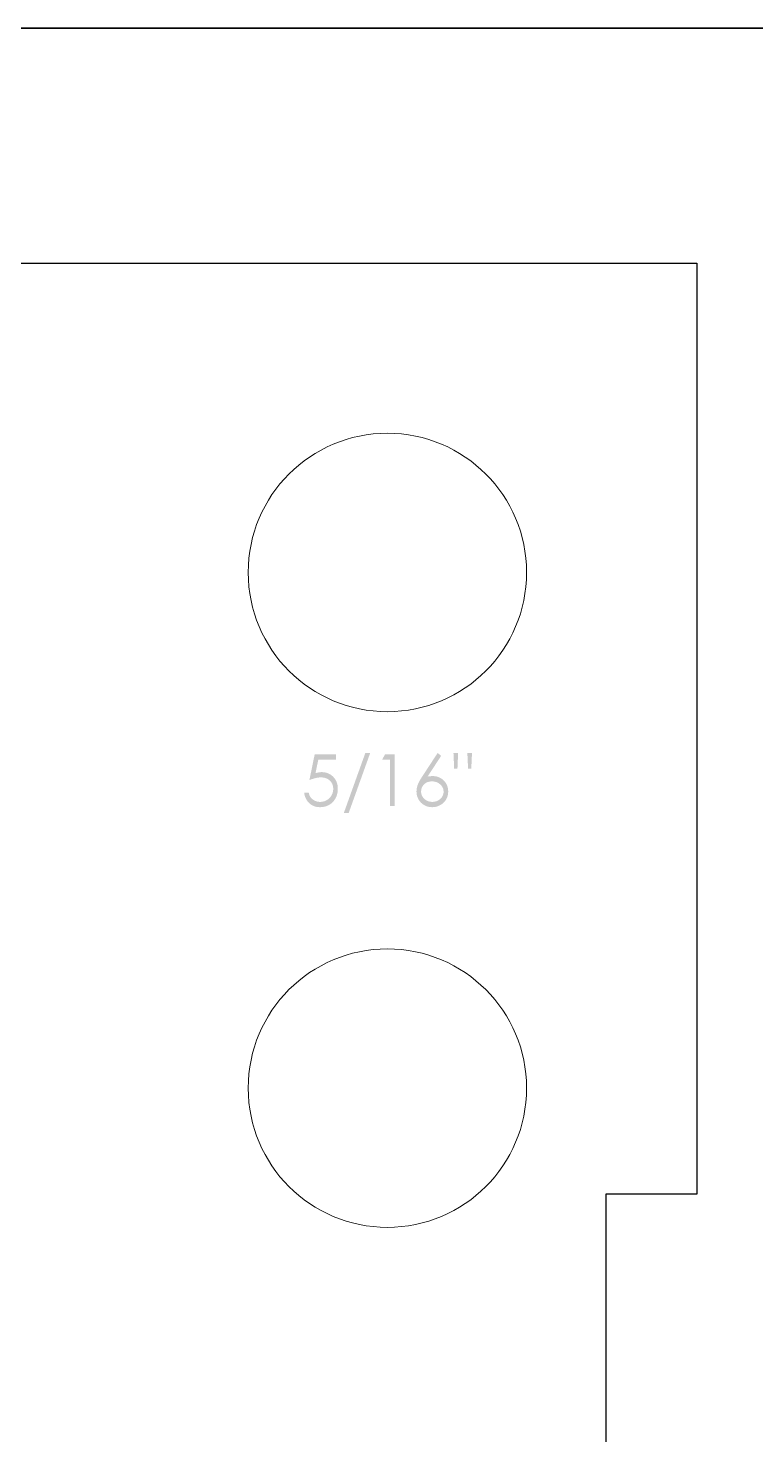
# Model space of a CAD drawing. Header units: inches. Extents: x 0 to 24, y 0 to 12.
# Drawn here: x 5.442 to 7.206, y 8.59 to 12 of the extents above; entities that cross this region are included whole.
import ezdxf

# ---------------------------------------------------------------- set-up
doc = ezdxf.new("R2010")
doc.units = ezdxf.units.IN
doc.header["$MEASUREMENT"] = 0
doc.layers.add('_dh_cut', color=6, linetype='Continuous', lineweight=5)
doc.layers.add('_dh_engrave', color=1, linetype='Continuous', lineweight=5)

msp = doc.modelspace()

# ---------------------------------------------------------------- hatches: boundary and pattern name
at = {"layer": '_dh_engrave'}
h = msp.add_hatch(color=256, dxfattribs=at)
h.dxf.hatch_style = 1
h.paths.add_polyline_path([(6.1454, 10.2269), (6.1879, 10.2269), (6.1879, 10.2397), (6.1366, 10.2397), (6.1238, 10.1772), (6.1243, 10.1774), (6.1248, 10.1776), (6.1253, 10.1778), (6.1258, 10.178), (6.1263, 10.1782), (6.1268, 10.1784), (6.1273, 10.1786), (6.1278, 10.1787), (6.1283, 10.1789), (6.1288, 10.1791), (6.1293, 10.1793), (6.1298, 10.1795), (6.1303, 10.1796), (6.1308, 10.1798), (6.1314, 10.18), (6.1319, 10.1801), (6.1324, 10.1803), (6.1329, 10.1804), (6.1334, 10.1806), (6.1339, 10.1807), (6.1344, 10.1809), (6.135, 10.181), (6.1355, 10.1812), (6.136, 10.1813), (6.1365, 10.1815), (6.137, 10.1816), (6.1375, 10.1817), (6.1381, 10.1819), (6.1386, 10.182), (6.1391, 10.1821), (6.1396, 10.1822), (6.1402, 10.1823), (6.1407, 10.1825), (6.1412, 10.1826), (6.1417, 10.1827), (6.1423, 10.1828), (6.1428, 10.1828), (6.1433, 10.1829), (6.1439, 10.183), (6.1444, 10.1831), (6.1449, 10.1832), (6.1454, 10.1832), (6.146, 10.1833), (6.1465, 10.1834), (6.147, 10.1834), (6.1476, 10.1835), (6.1481, 10.1835), (6.1487, 10.1835), (6.1492, 10.1836), (6.1497, 10.1836), (6.1503, 10.1836), (6.1508, 10.1836), (6.1513, 10.1836), (6.1518, 10.1836), (6.1522, 10.1836), (6.1527, 10.1836), (6.1532, 10.1836), (6.1536, 10.1836), (6.1541, 10.1835), (6.1545, 10.1835), (6.155, 10.1835), (6.1554, 10.1835), (6.1559, 10.1834), (6.1563, 10.1834), (6.1568, 10.1833), (6.1572, 10.1832), (6.1577, 10.1832), (6.1581, 10.1831), (6.1586, 10.183), (6.159, 10.1829), (6.1595, 10.1829), (6.1599, 10.1828), (6.1604, 10.1827), (6.1608, 10.1826), (6.1613, 10.1825), (6.1617, 10.1823), (6.1621, 10.1822), (6.1626, 10.1821), (6.163, 10.182), (6.1635, 10.1818), (6.1639, 10.1817), (6.1643, 10.1815), (6.1647, 10.1813), (6.1652, 10.1812), (6.1656, 10.181), (6.166, 10.1808), (6.1664, 10.1806), (6.1668, 10.1804), (6.1672, 10.1802), (6.1676, 10.18), (6.168, 10.1798), (6.1684, 10.1796), (6.1688, 10.1793), (6.1692, 10.1791), (6.1696, 10.1788), (6.17, 10.1786), (6.1704, 10.1783), (6.1707, 10.1781), (6.1711, 10.1778), (6.1715, 10.1775), (6.1718, 10.1772), (6.1722, 10.177), (6.1725, 10.1767), (6.1729, 10.1764), (6.1732, 10.176), (6.1735, 10.1757), (6.1738, 10.1754), (6.1742, 10.1751), (6.1745, 10.1748), (6.1748, 10.1744), (6.1751, 10.1741), (6.1754, 10.1738), (6.1757, 10.1734), (6.176, 10.1731), (6.1763, 10.1727), (6.1765, 10.1723), (6.1768, 10.172), (6.1771, 10.1716), (6.1773, 10.1712), (6.1776, 10.1708), (6.1778, 10.1704), (6.178, 10.17), (6.1782, 10.1696), (6.1785, 10.1692), (6.1787, 10.1688), (6.1789, 10.1684), (6.1791, 10.168), (6.1792, 10.1676), (6.1794, 10.1672), (6.1796, 10.1667), (6.1798, 10.1663), (6.1799, 10.1659), (6.1801, 10.1655), (6.1802, 10.165), (6.1803, 10.1646), (6.1805, 10.1642), (6.1806, 10.1637), (6.1807, 10.1633), (6.1808, 10.1628), (6.1809, 10.1624), (6.181, 10.1619), (6.1811, 10.1615), (6.1811, 10.161), (6.1812, 10.1606), (6.1813, 10.1601), (6.1813, 10.1597), (6.1813, 10.1592), (6.1814, 10.1588), (6.1814, 10.1583), (6.1814, 10.1579), (6.1814, 10.1574), (6.1815, 10.157), (6.1815, 10.1565), (6.1815, 10.156), (6.1815, 10.1555), (6.1815, 10.155), (6.1814, 10.1546), (6.1814, 10.1541), (6.1814, 10.1536), (6.1814, 10.1531), (6.1813, 10.1526), (6.1813, 10.1521), (6.1812, 10.1516), (6.1812, 10.1511), (6.1811, 10.1506), (6.181, 10.1501), (6.1809, 10.1496), (6.1808, 10.1492), (6.1807, 10.1487), (6.1806, 10.1482), (6.1805, 10.1477), (6.1804, 10.1472), (6.1803, 10.1467), (6.1801, 10.1463), (6.18, 10.1458), (6.1798, 10.1453), (6.1796, 10.1449), (6.1795, 10.1444), (6.1793, 10.1439), (6.1791, 10.1435), (6.1789, 10.143), (6.1787, 10.1426), (6.1785, 10.1421), (6.1783, 10.1417), (6.178, 10.1412), (6.1778, 10.1408), (6.1776, 10.1404), (6.1773, 10.1399), (6.1771, 10.1395), (6.1768, 10.1391), (6.1765, 10.1387), (6.1763, 10.1383), (6.176, 10.1379), (6.1757, 10.1375), (6.1754, 10.1371), (6.1751, 10.1367), (6.1748, 10.1363), (6.1745, 10.1359), (6.1741, 10.1355), (6.1738, 10.1352), (6.1735, 10.1348), (6.1732, 10.1344), (6.1728, 10.1341), (6.1725, 10.1337), (6.1721, 10.1334), (6.1718, 10.133), (6.1714, 10.1327), (6.171, 10.1324), (6.1707, 10.132), (6.1703, 10.1317), (6.1699, 10.1314), (6.1695, 10.1311), (6.1691, 10.1308), (6.1687, 10.1305), (6.1683, 10.1302), (6.1679, 10.1299), (6.1675, 10.1296), (6.1671, 10.1294), (6.1667, 10.1291), (6.1663, 10.1288), (6.1658, 10.1286), (6.1654, 10.1283), (6.165, 10.1281), (6.1645, 10.1278), (6.1641, 10.1276), (6.1637, 10.1274), (6.1632, 10.1272), (6.1628, 10.127), (6.1623, 10.1268), (6.1618, 10.1266), (6.1614, 10.1264), (6.1609, 10.1262), (6.1605, 10.1261), (6.16, 10.1259), (6.1595, 10.1258), (6.159, 10.1256), (6.1586, 10.1255), (6.1581, 10.1254), (6.1576, 10.1252), (6.1571, 10.1251), (6.1566, 10.125), (6.1562, 10.1249), (6.1557, 10.1248), (6.1552, 10.1248), (6.1547, 10.1247), (6.1542, 10.1246), (6.1537, 10.1246), (6.1532, 10.1245), (6.1527, 10.1245), (6.1522, 10.1244), (6.1517, 10.1244), (6.1512, 10.1244), (6.1507, 10.1244), (6.1503, 10.1244), (6.1498, 10.1243), (6.1493, 10.1244), (6.1487, 10.1244), (6.1482, 10.1244), (6.1477, 10.1244), (6.1472, 10.1244), (6.1467, 10.1245), (6.1462, 10.1245), (6.1457, 10.1246), (6.1452, 10.1247), (6.1447, 10.1248), (6.1443, 10.1249), (6.1438, 10.125), (6.1433, 10.1251), (6.1428, 10.1252), (6.1423, 10.1253), (6.1418, 10.1254), (6.1413, 10.1256), (6.1408, 10.1257), (6.1404, 10.1259), (6.1399, 10.126), (6.1394, 10.1262), (6.1389, 10.1264), (6.1385, 10.1266), (6.138, 10.1268), (6.1375, 10.127), (6.1371, 10.1272), (6.1366, 10.1274), (6.1362, 10.1276), (6.1357, 10.1278), (6.1353, 10.1281), (6.1349, 10.1283), (6.1344, 10.1286), (6.134, 10.1288), (6.1336, 10.1291), (6.1331, 10.1294), (6.1327, 10.1297), (6.1323, 10.13), (6.1319, 10.1303), (6.1315, 10.1306), (6.1311, 10.1309), (6.1307, 10.1312), (6.1303, 10.1315), (6.13, 10.1319), (6.1296, 10.1322), (6.1292, 10.1326), (6.1289, 10.1329), (6.1285, 10.1333), (6.1282, 10.1337), (6.1279, 10.134), (6.1275, 10.1344), (6.1272, 10.1348), (6.1269, 10.1352), (6.1266, 10.1356), (6.1264, 10.1361), (6.1261, 10.1365), (6.1258, 10.1369), (6.1256, 10.1373), (6.1253, 10.1378), (6.1251, 10.1382), (6.1249, 10.1387), (6.1247, 10.1391), (6.1244, 10.1396), (6.1242, 10.14), (6.124, 10.1405), (6.1239, 10.141), (6.1237, 10.1414), (6.1235, 10.1419), (6.1233, 10.1424), (6.1232, 10.1429), (6.123, 10.1434), (6.1229, 10.1438), (6.1228, 10.1443), (6.1227, 10.1448), (6.1225, 10.1453), (6.1224, 10.1458), (6.1223, 10.1463), (6.1222, 10.1468), (6.111, 10.1468), (6.1111, 10.1462), (6.1111, 10.1457), (6.1112, 10.1451), (6.1113, 10.1445), (6.1114, 10.144), (6.1115, 10.1434), (6.1116, 10.1429), (6.1118, 10.1423), (6.1119, 10.1418), (6.112, 10.1412), (6.1122, 10.1407), (6.1123, 10.1401), (6.1125, 10.1396), (6.1126, 10.139), (6.1128, 10.1385), (6.1129, 10.138), (6.1131, 10.1374), (6.1133, 10.1369), (6.1135, 10.1364), (6.1137, 10.1358), (6.1139, 10.1353), (6.1141, 10.1348), (6.1143, 10.1343), (6.1146, 10.1337), (6.1148, 10.1332), (6.1151, 10.1327), (6.1153, 10.1322), (6.1156, 10.1317), (6.1158, 10.1312), (6.1161, 10.1307), (6.1164, 10.1302), (6.1167, 10.1297), (6.117, 10.1293), (6.1173, 10.1288), (6.1176, 10.1283), (6.1179, 10.1278), (6.1182, 10.1274), (6.1185, 10.1269), (6.1189, 10.1265), (6.1192, 10.126), (6.1196, 10.1256), (6.1199, 10.1251), (6.1203, 10.1247), (6.1206, 10.1243), (6.121, 10.1238), (6.1214, 10.1234), (6.1218, 10.123), (6.1222, 10.1226), (6.1226, 10.1222), (6.123, 10.1218), (6.1234, 10.1214), (6.1238, 10.121), (6.1242, 10.1206), (6.1246, 10.1203), (6.1251, 10.1199), (6.1255, 10.1195), (6.1259, 10.1192), (6.1264, 10.1188), (6.1268, 10.1185), (6.1273, 10.1182), (6.1278, 10.1178), (6.1282, 10.1175), (6.1287, 10.1172), (6.1292, 10.1169), (6.1297, 10.1166), (6.1302, 10.1163), (6.1306, 10.1161), (6.1311, 10.1158), (6.1316, 10.1155), (6.1321, 10.1153), (6.1327, 10.115), (6.1332, 10.1148), (6.1337, 10.1145), (6.1342, 10.1143), (6.1347, 10.1141), (6.1353, 10.1139), (6.1358, 10.1137), (6.1363, 10.1135), (6.1369, 10.1133), (6.1374, 10.1132), (6.1379, 10.113), (6.1385, 10.1129), (6.139, 10.1127), (6.1396, 10.1126), (6.1401, 10.1125), (6.1407, 10.1124), (6.1412, 10.1122), (6.1418, 10.1121), (6.1424, 10.112), (6.1429, 10.112), (6.1435, 10.1119), (6.144, 10.1118), (6.1446, 10.1117), (6.1452, 10.1117), (6.1457, 10.1116), (6.1463, 10.1116), (6.1468, 10.1116), (6.1474, 10.1116), (6.148, 10.1115), (6.1485, 10.1115), (6.1491, 10.1115), (6.1496, 10.1115), (6.15, 10.1115), (6.1505, 10.1115), (6.151, 10.1115), (6.1514, 10.1116), (6.1519, 10.1116), (6.1524, 10.1116), (6.1528, 10.1116), (6.1533, 10.1117), (6.1538, 10.1117), (6.1542, 10.1118), (6.1547, 10.1118), (6.1552, 10.1119), (6.1556, 10.1119), (6.1561, 10.112), (6.1565, 10.112), (6.157, 10.1121), (6.1575, 10.1122), (6.1579, 10.1122), (6.1584, 10.1123), (6.1588, 10.1124), (6.1593, 10.1125), (6.1598, 10.1126), (6.1602, 10.1127), (6.1607, 10.1128), (6.1611, 10.1129), (6.1616, 10.113), (6.162, 10.1131), (6.1625, 10.1133), (6.1629, 10.1134), (6.1634, 10.1135), (6.1638, 10.1137), (6.1643, 10.1138), (6.1647, 10.114), (6.1651, 10.1141), (6.1656, 10.1143), (6.166, 10.1144), (6.1664, 10.1146), (6.1669, 10.1148), (6.1673, 10.1149), (6.1677, 10.1151), (6.1682, 10.1153), (6.1686, 10.1155), (6.169, 10.1157), (6.1694, 10.1159), (6.1699, 10.1161), (6.1703, 10.1163), (6.1707, 10.1165), (6.1711, 10.1168), (6.1715, 10.117), (6.1719, 10.1172), (6.1723, 10.1175), (6.1727, 10.1177), (6.1731, 10.1179), (6.1735, 10.1182), (6.1739, 10.1184), (6.1743, 10.1187), (6.1747, 10.119), (6.175, 10.1192), (6.1754, 10.1195), (6.1758, 10.1198), (6.1762, 10.1201), (6.1765, 10.1204), (6.1769, 10.1206), (6.1773, 10.1209), (6.1776, 10.1212), (6.178, 10.1215), (6.1783, 10.1218), (6.1787, 10.1222), (6.179, 10.1225), (6.1793, 10.1228), (6.1797, 10.1231), (6.18, 10.1234), (6.1803, 10.1238), (6.1807, 10.1241), (6.181, 10.1245), (6.1813, 10.1248), (6.1816, 10.1251), (6.1819, 10.1255), (6.1822, 10.1259), (6.1825, 10.1262), (6.1828, 10.1266), (6.1831, 10.1269), (6.1834, 10.1273), (6.1837, 10.1277), (6.1839, 10.1281), (6.1842, 10.1284), (6.1845, 10.1288), (6.1847, 10.1292), (6.185, 10.1296), (6.1853, 10.13), (6.1855, 10.1304), (6.1858, 10.1308), (6.186, 10.1311), (6.1863, 10.1315), (6.1865, 10.132), (6.1867, 10.1324), (6.1869, 10.1328), (6.1872, 10.1332), (6.1874, 10.1336), (6.1876, 10.134), (6.1878, 10.1344), (6.188, 10.1348), (6.1882, 10.1353), (6.1884, 10.1357), (6.1886, 10.1361), (6.1888, 10.1365), (6.189, 10.137), (6.1892, 10.1374), (6.1894, 10.1378), (6.1895, 10.1382), (6.1897, 10.1387), (6.1899, 10.1391), (6.19, 10.1396), (6.1902, 10.14), (6.1903, 10.1404), (6.1905, 10.1409), (6.1906, 10.1413), (6.1907, 10.1418), (6.1909, 10.1422), (6.191, 10.1427), (6.1911, 10.1431), (6.1912, 10.1436), (6.1914, 10.144), (6.1915, 10.1445), (6.1916, 10.1449), (6.1917, 10.1454), (6.1918, 10.1458), (6.1918, 10.1463), (6.1919, 10.1468), (6.192, 10.1472), (6.1921, 10.1477), (6.1922, 10.1481), (6.1922, 10.1486), (6.1923, 10.1491), (6.1924, 10.1495), (6.1924, 10.15), (6.1925, 10.1504), (6.1925, 10.1509), (6.1925, 10.1514), (6.1926, 10.1518), (6.1926, 10.1523), (6.1926, 10.1528), (6.1926, 10.1532), (6.1927, 10.1537), (6.1927, 10.1542), (6.1927, 10.1546), (6.1927, 10.1551), (6.1927, 10.1556), (6.1927, 10.1562), (6.1927, 10.1568), (6.1927, 10.1575), (6.1926, 10.1581), (6.1926, 10.1587), (6.1926, 10.1593), (6.1925, 10.16), (6.1925, 10.1606), (6.1924, 10.1612), (6.1923, 10.1618), (6.1923, 10.1625), (6.1922, 10.1631), (6.1921, 10.1637), (6.192, 10.1643), (6.1919, 10.165), (6.1917, 10.1656), (6.1916, 10.1662), (6.1915, 10.1668), (6.1913, 10.1674), (6.1912, 10.168), (6.191, 10.1686), (6.1908, 10.1692), (6.1906, 10.1698), (6.1904, 10.1704), (6.1902, 10.171), (6.19, 10.1716), (6.1898, 10.1722), (6.1896, 10.1728), (6.1893, 10.1734), (6.1891, 10.174), (6.1888, 10.1745), (6.1885, 10.1751), (6.1883, 10.1757), (6.188, 10.1762), (6.1877, 10.1768), (6.1874, 10.1773), (6.187, 10.1779), (6.1867, 10.1784), (6.1864, 10.1789), (6.186, 10.1795), (6.1857, 10.18), (6.1853, 10.1805), (6.1849, 10.181), (6.1845, 10.1815), (6.1842, 10.182), (6.1838, 10.1825), (6.1834, 10.183), (6.183, 10.1835), (6.1825, 10.1839), (6.1821, 10.1844), (6.1817, 10.1849), (6.1812, 10.1853), (6.1808, 10.1858), (6.1803, 10.1862), (6.1799, 10.1866), (6.1794, 10.187), (6.1789, 10.1875), (6.1785, 10.1879), (6.178, 10.1883), (6.1775, 10.1887), (6.177, 10.189), (6.1765, 10.1894), (6.176, 10.1898), (6.1754, 10.1901), (6.1749, 10.1905), (6.1744, 10.1908), (6.1738, 10.1912), (6.1733, 10.1915), (6.1728, 10.1918), (6.1722, 10.1921), (6.1716, 10.1924), (6.1711, 10.1927), (6.1705, 10.1929), (6.1699, 10.1932), (6.1693, 10.1934), (6.1688, 10.1937), (6.1682, 10.1939), (6.1676, 10.1941), (6.167, 10.1943), (6.1664, 10.1945), (6.1658, 10.1947), (6.1652, 10.1949), (6.1646, 10.195), (6.164, 10.1952), (6.1634, 10.1953), (6.1627, 10.1955), (6.1621, 10.1956), (6.1615, 10.1957), (6.1609, 10.1958), (6.1603, 10.1959), (6.1596, 10.196), (6.159, 10.1961), (6.1584, 10.1962), (6.1578, 10.1963), (6.1571, 10.1963), (6.1565, 10.1963), (6.1559, 10.1964), (6.1553, 10.1964), (6.1546, 10.1964), (6.154, 10.1964), (6.1534, 10.1965), (6.1528, 10.1964), (6.1523, 10.1964), (6.1518, 10.1964), (6.1513, 10.1964), (6.1508, 10.1964), (6.1503, 10.1963), (6.1498, 10.1963), (6.1492, 10.1962), (6.1487, 10.1962), (6.1482, 10.1961), (6.1477, 10.1961), (6.1472, 10.196), (6.1467, 10.1959), (6.1462, 10.1958), (6.1457, 10.1957), (6.1452, 10.1956), (6.1446, 10.1955), (6.1441, 10.1954), (6.1436, 10.1953), (6.1431, 10.1952), (6.1426, 10.1951), (6.1421, 10.195), (6.1416, 10.1948), (6.1411, 10.1947), (6.1406, 10.1946), (6.1401, 10.1944), (6.1396, 10.1943), (6.1391, 10.1942), (6.1386, 10.194)])
h.paths.add_polyline_path([(6.2712, 10.2429), (6.2594, 10.2429), (6.2071, 10.0971), (6.2189, 10.0971)])
h.paths.add_polyline_path([(6.3305, 10.2397), (6.3074, 10.2397), (6.3001, 10.2269), (6.3193, 10.2269), (6.3193, 10.1147), (6.3305, 10.1147)])
h.paths.add_polyline_path([(6.4468, 10.1786), (6.4463, 10.179), (6.4459, 10.1794), (6.4454, 10.1797), (6.445, 10.1801), (6.4445, 10.1804), (6.444, 10.1807), (6.4435, 10.181), (6.443, 10.1814), (6.4426, 10.1817), (6.4421, 10.1819), (6.4416, 10.1822), (6.441, 10.1825), (6.4405, 10.1828), (6.44, 10.183), (6.4395, 10.1833), (6.439, 10.1835), (6.4384, 10.1838), (6.4379, 10.184), (6.4374, 10.1842), (6.4368, 10.1844), (6.4363, 10.1847), (6.4358, 10.1848), (6.4352, 10.185), (6.4347, 10.1852), (6.4341, 10.1854), (6.4335, 10.1855), (6.433, 10.1857), (6.4324, 10.1858), (6.4319, 10.1859), (6.4313, 10.186), (6.4307, 10.1862), (6.4302, 10.1863), (6.4296, 10.1864), (6.429, 10.1864), (6.4284, 10.1865), (6.4279, 10.1866), (6.4273, 10.1866), (6.4267, 10.1867), (6.4261, 10.1867), (6.4256, 10.1868), (6.425, 10.1868), (6.4244, 10.1868), (6.4238, 10.1868), (6.4232, 10.1868), (6.4225, 10.1868), (6.4217, 10.1868), (6.4209, 10.1868), (6.4202, 10.1867), (6.4194, 10.1867), (6.4187, 10.1867), (6.4179, 10.1866), (6.4171, 10.1866), (6.4164, 10.1865), (6.4156, 10.1864), (6.4148, 10.1863), (6.4141, 10.1862), (6.4133, 10.1861), (6.4126, 10.186), (6.4118, 10.1859), (6.4111, 10.1858), (6.4103, 10.1856), (6.4433, 10.2361), (6.4347, 10.2429), (6.3974, 10.1859), (6.3971, 10.1855), (6.3968, 10.185), (6.3965, 10.1846), (6.3963, 10.1842), (6.396, 10.1837), (6.3957, 10.1833), (6.3954, 10.1829), (6.3952, 10.1824), (6.3949, 10.182), (6.3946, 10.1816), (6.3943, 10.1811), (6.3941, 10.1807), (6.3938, 10.1803), (6.3935, 10.1798), (6.3933, 10.1794), (6.393, 10.1789), (6.3928, 10.1785), (6.3925, 10.1781), (6.3922, 10.1776), (6.392, 10.1772), (6.3917, 10.1767), (6.3915, 10.1763), (6.3912, 10.1758), (6.391, 10.1754), (6.3907, 10.1749), (6.3905, 10.1745), (6.3903, 10.174), (6.39, 10.1736), (6.3898, 10.1731), (6.3896, 10.1727), (6.3893, 10.1722), (6.3891, 10.1717), (6.3889, 10.1713), (6.3886, 10.1708), (6.3884, 10.1704), (6.3882, 10.1699), (6.388, 10.1694), (6.3878, 10.169), (6.3876, 10.1685), (6.3874, 10.168), (6.3872, 10.1675), (6.387, 10.1671), (6.3868, 10.1666), (6.3866, 10.1661), (6.3865, 10.1656), (6.3863, 10.1651), (6.3861, 10.1647), (6.3859, 10.1642), (6.3858, 10.1637), (6.3856, 10.1632), (6.3855, 10.1627), (6.3853, 10.1622), (6.3852, 10.1617), (6.3851, 10.1612), (6.3849, 10.1607), (6.3848, 10.1602), (6.3847, 10.1597), (6.3846, 10.1592), (6.3845, 10.1587), (6.3843, 10.1582), (6.3842, 10.1577), (6.3841, 10.1572), (6.3841, 10.1567), (6.384, 10.1562), (6.3839, 10.1557), (6.3838, 10.1552), (6.3837, 10.1547), (6.3837, 10.1542), (6.3836, 10.1537), (6.3836, 10.1532), (6.3835, 10.1527), (6.3835, 10.1521), (6.3835, 10.1516), (6.3835, 10.1511), (6.3834, 10.1506), (6.3834, 10.1501), (6.3834, 10.1496), (6.3834, 10.1488), (6.3835, 10.148), (6.3835, 10.1473), (6.3836, 10.1465), (6.3836, 10.1457), (6.3837, 10.1449), (6.3838, 10.1442), (6.3839, 10.1434), (6.384, 10.1426), (6.3842, 10.1419), (6.3843, 10.1411), (6.3845, 10.1403), (6.3847, 10.1396), (6.3849, 10.1388), (6.3851, 10.1381), (6.3853, 10.1374), (6.3856, 10.1366), (6.3859, 10.1359), (6.3862, 10.1352), (6.3864, 10.1344), (6.3868, 10.1337), (6.3871, 10.133), (6.3874, 10.1323), (6.3877, 10.1316), (6.3881, 10.1309), (6.3885, 10.1303), (6.3889, 10.1296), (6.3893, 10.1289), (6.3897, 10.1283), (6.3901, 10.1276), (6.3905, 10.127), (6.391, 10.1263), (6.3915, 10.1257), (6.3919, 10.1251), (6.3924, 10.1245), (6.393, 10.1239), (6.3935, 10.1233), (6.394, 10.1228), (6.3946, 10.1222), (6.3951, 10.1217), (6.3957, 10.1212), (6.3963, 10.1206), (6.3969, 10.1201), (6.3975, 10.1196), (6.3981, 10.1192), (6.3987, 10.1187), (6.3993, 10.1183), (6.4, 10.1178), (6.4006, 10.1174), (6.4013, 10.117), (6.402, 10.1166), (6.4026, 10.1162), (6.4033, 10.1159), (6.404, 10.1155), (6.4047, 10.1152), (6.4054, 10.1148), (6.4061, 10.1145), (6.4068, 10.1142), (6.4076, 10.114), (6.4083, 10.1137), (6.409, 10.1134), (6.4098, 10.1132), (6.4105, 10.113), (6.4113, 10.1128), (6.412, 10.1126), (6.4128, 10.1124), (6.4135, 10.1122), (6.4143, 10.1121), (6.4151, 10.112), (6.4158, 10.1119), (6.4166, 10.1118), (6.4174, 10.1117), (6.4182, 10.1117), (6.4189, 10.1116), (6.4197, 10.1116), (6.4205, 10.1115), (6.4213, 10.1115), (6.4221, 10.1115), (6.4229, 10.1116), (6.4236, 10.1116), (6.4244, 10.1117), (6.4252, 10.1117), (6.426, 10.1118), (6.4268, 10.1119), (6.4276, 10.112), (6.4284, 10.1121), (6.4291, 10.1123), (6.4299, 10.1124), (6.4307, 10.1126), (6.4315, 10.1128), (6.4322, 10.113), (6.433, 10.1132), (6.4338, 10.1134), (6.4345, 10.1137), (6.4353, 10.114), (6.436, 10.1142), (6.4367, 10.1145), (6.4375, 10.1148), (6.4382, 10.1152), (6.4389, 10.1155), (6.4396, 10.1158), (6.4403, 10.1162), (6.441, 10.1166), (6.4417, 10.117), (6.4424, 10.1174), (6.4431, 10.1178), (6.4437, 10.1182), (6.4444, 10.1187), (6.445, 10.1191), (6.4457, 10.1196), (6.4463, 10.1201), (6.4469, 10.1206), (6.4475, 10.1211), (6.4481, 10.1216), (6.4487, 10.1221), (6.4493, 10.1227), (6.4499, 10.1232), (6.4504, 10.1238), (6.4509, 10.1244), (6.4515, 10.125), (6.452, 10.1256), (6.4525, 10.1262), (6.453, 10.1268), (6.4534, 10.1275), (6.4539, 10.1281), (6.4543, 10.1288), (6.4547, 10.1294), (6.4552, 10.1301), (6.4556, 10.1308), (6.4559, 10.1315), (6.4563, 10.1322), (6.4566, 10.1329), (6.457, 10.1336), (6.4573, 10.1344), (6.4576, 10.1351), (6.4579, 10.1358), (6.4582, 10.1366), (6.4584, 10.1373), (6.4587, 10.1381), (6.4589, 10.1388), (6.4591, 10.1396), (6.4593, 10.1404), (6.4595, 10.1411), (6.4596, 10.1419), (6.4598, 10.1427), (6.4599, 10.1435), (6.46, 10.1443), (6.4601, 10.1451), (6.4601, 10.1458), (6.4602, 10.1466), (6.4602, 10.1474), (6.4603, 10.1482), (6.4603, 10.149), (6.4603, 10.1498), (6.4603, 10.1504), (6.4603, 10.151), (6.4603, 10.1515), (6.4602, 10.1521), (6.4602, 10.1527), (6.4602, 10.1533), (6.4601, 10.1538), (6.4601, 10.1544), (6.46, 10.155), (6.4599, 10.1556), (6.4599, 10.1561), (6.4598, 10.1567), (6.4597, 10.1573), (6.4595, 10.1579), (6.4594, 10.1584), (6.4593, 10.159), (6.4592, 10.1595), (6.459, 10.1601), (6.4589, 10.1607), (6.4587, 10.1612), (6.4585, 10.1618), (6.4583, 10.1623), (6.4581, 10.1629), (6.4579, 10.1634), (6.4577, 10.1639), (6.4575, 10.1645), (6.4573, 10.165), (6.4571, 10.1655), (6.4568, 10.1661), (6.4566, 10.1666), (6.4563, 10.1671), (6.456, 10.1676), (6.4557, 10.1681), (6.4555, 10.1686), (6.4552, 10.1691), (6.4548, 10.1696), (6.4545, 10.1701), (6.4542, 10.1706), (6.4539, 10.171), (6.4535, 10.1715), (6.4532, 10.172), (6.4528, 10.1724), (6.4525, 10.1729), (6.4521, 10.1733), (6.4517, 10.1738), (6.4514, 10.1742), (6.451, 10.1746), (6.4506, 10.1751), (6.4502, 10.1755), (6.4498, 10.1759), (6.4494, 10.1763), (6.449, 10.1767), (6.4485, 10.1771), (6.4481, 10.1775), (6.4477, 10.1779), (6.4472, 10.1783)])
h.paths.add_polyline_path([(6.4103, 10.1722), (6.4107, 10.1723), (6.411, 10.1725), (6.4114, 10.1726), (6.4118, 10.1727), (6.4122, 10.1728), (6.4126, 10.1729), (6.413, 10.173), (6.4133, 10.1731), (6.4137, 10.1732), (6.4141, 10.1733), (6.4145, 10.1734), (6.4149, 10.1735), (6.4153, 10.1736), (6.4157, 10.1736), (6.4161, 10.1737), (6.4165, 10.1737), (6.4169, 10.1738), (6.4173, 10.1738), (6.4177, 10.1739), (6.4181, 10.1739), (6.4185, 10.1739), (6.4189, 10.1739), (6.4193, 10.174), (6.4197, 10.174), (6.4201, 10.174), (6.4205, 10.174), (6.4209, 10.174), (6.4213, 10.174), (6.4217, 10.174), (6.4221, 10.174), (6.4225, 10.174), (6.423, 10.1739), (6.4234, 10.1739), (6.4238, 10.1739), (6.4242, 10.1739), (6.4246, 10.1738), (6.425, 10.1738), (6.4254, 10.1737), (6.4258, 10.1737), (6.4263, 10.1736), (6.4267, 10.1735), (6.4271, 10.1735), (6.4275, 10.1734), (6.4279, 10.1733), (6.4283, 10.1732), (6.4287, 10.1731), (6.4291, 10.173), (6.4295, 10.1729), (6.4299, 10.1728), (6.4303, 10.1727), (6.4307, 10.1726), (6.4311, 10.1724), (6.4315, 10.1723), (6.4319, 10.1722), (6.4323, 10.172), (6.4326, 10.1719), (6.433, 10.1717), (6.4334, 10.1715), (6.4338, 10.1714), (6.4342, 10.1712), (6.4345, 10.171), (6.4349, 10.1708), (6.4353, 10.1706), (6.4356, 10.1704), (6.436, 10.1702), (6.4363, 10.17), (6.4367, 10.1698), (6.4371, 10.1696), (6.4374, 10.1694), (6.4377, 10.1691), (6.4381, 10.1689), (6.4384, 10.1687), (6.4388, 10.1684), (6.4391, 10.1682), (6.4394, 10.1679), (6.4397, 10.1677), (6.4401, 10.1674), (6.4404, 10.1671), (6.4407, 10.1669), (6.441, 10.1666), (6.4413, 10.1663), (6.4416, 10.166), (6.4419, 10.1658), (6.4422, 10.1655), (6.4425, 10.1652), (6.4428, 10.1649), (6.4431, 10.1646), (6.4434, 10.1643), (6.4436, 10.1639), (6.4439, 10.1636), (6.4442, 10.1633), (6.4444, 10.163), (6.4447, 10.1627), (6.4449, 10.1623), (6.4451, 10.162), (6.4454, 10.1616), (6.4456, 10.1613), (6.4458, 10.1609), (6.4461, 10.1606), (6.4463, 10.1602), (6.4465, 10.1599), (6.4467, 10.1595), (6.4469, 10.1591), (6.447, 10.1588), (6.4472, 10.1584), (6.4474, 10.158), (6.4475, 10.1576), (6.4477, 10.1572), (6.4478, 10.1569), (6.448, 10.1565), (6.4481, 10.1561), (6.4482, 10.1557), (6.4483, 10.1553), (6.4484, 10.1549), (6.4485, 10.1545), (6.4486, 10.1541), (6.4487, 10.1537), (6.4488, 10.1532), (6.4488, 10.1528), (6.4489, 10.1524), (6.4489, 10.152), (6.449, 10.1516), (6.449, 10.1512), (6.4491, 10.1508), (6.4491, 10.1504), (6.4491, 10.15), (6.4491, 10.1495), (6.4491, 10.1491), (6.4491, 10.1487), (6.4491, 10.1483), (6.4491, 10.1479), (6.4491, 10.1475), (6.449, 10.1471), (6.449, 10.1467), (6.449, 10.1463), (6.4489, 10.1459), (6.4488, 10.1455), (6.4488, 10.1451), (6.4487, 10.1447), (6.4486, 10.1443), (6.4485, 10.1439), (6.4485, 10.1435), (6.4484, 10.1431), (6.4482, 10.1427), (6.4481, 10.1423), (6.448, 10.1419), (6.4479, 10.1416), (6.4478, 10.1412), (6.4476, 10.1408), (6.4475, 10.1404), (6.4473, 10.14), (6.4471, 10.1397), (6.447, 10.1393), (6.4468, 10.1389), (6.4466, 10.1386), (6.4464, 10.1382), (6.4462, 10.1379), (6.446, 10.1375), (6.4458, 10.1372), (6.4456, 10.1368), (6.4454, 10.1365), (6.4451, 10.1361), (6.4449, 10.1358), (6.4447, 10.1355), (6.4444, 10.1352), (6.4442, 10.1348), (6.4439, 10.1345), (6.4437, 10.1342), (6.4434, 10.1339), (6.4431, 10.1336), (6.4429, 10.1333), (6.4426, 10.133), (6.4423, 10.1327), (6.442, 10.1324), (6.4417, 10.1322), (6.4414, 10.1319), (6.4411, 10.1316), (6.4408, 10.1313), (6.4405, 10.1311), (6.4402, 10.1308), (6.4399, 10.1305), (6.4396, 10.1303), (6.4393, 10.13), (6.4389, 10.1298), (6.4386, 10.1296), (6.4383, 10.1293), (6.4379, 10.1291), (6.4376, 10.1289), (6.4373, 10.1286), (6.4369, 10.1284), (6.4366, 10.1282), (6.4362, 10.128), (6.4359, 10.1278), (6.4355, 10.1276), (6.4352, 10.1274), (6.4348, 10.1272), (6.4344, 10.1271), (6.4341, 10.1269), (6.4337, 10.1267), (6.4333, 10.1266), (6.433, 10.1264), (6.4326, 10.1263), (6.4322, 10.1261), (6.4318, 10.126), (6.4314, 10.1258), (6.4311, 10.1257), (6.4307, 10.1256), (6.4303, 10.1255), (6.4299, 10.1254), (6.4295, 10.1253), (6.4291, 10.1252), (6.4287, 10.1251), (6.4283, 10.125), (6.4279, 10.1249), (6.4275, 10.1248), (6.4271, 10.1248), (6.4267, 10.1247), (6.4263, 10.1246), (6.4259, 10.1246), (6.4255, 10.1245), (6.4251, 10.1245), (6.4247, 10.1245), (6.4243, 10.1244), (6.4239, 10.1244), (6.4235, 10.1244), (6.4231, 10.1244), (6.4227, 10.1244), (6.4223, 10.1244), (6.4219, 10.1243), (6.4215, 10.1244), (6.4211, 10.1244), (6.4207, 10.1244), (6.4202, 10.1244), (6.4198, 10.1244), (6.4194, 10.1244), (6.419, 10.1245), (6.4186, 10.1245), (6.4182, 10.1245), (6.4178, 10.1246), (6.4174, 10.1246), (6.417, 10.1247), (6.4166, 10.1248), (6.4162, 10.1248), (6.4158, 10.1249), (6.4154, 10.125), (6.415, 10.1251), (6.4146, 10.1252), (6.4142, 10.1253), (6.4138, 10.1254), (6.4135, 10.1255), (6.4131, 10.1256), (6.4127, 10.1257), (6.4123, 10.1258), (6.4119, 10.126), (6.4115, 10.1261), (6.4112, 10.1263), (6.4108, 10.1264), (6.4104, 10.1266), (6.41, 10.1267), (6.4097, 10.1269), (6.4093, 10.1271), (6.4089, 10.1272), (6.4086, 10.1274), (6.4082, 10.1276), (6.4078, 10.1278), (6.4075, 10.128), (6.4071, 10.1282), (6.4068, 10.1284), (6.4065, 10.1286), (6.4061, 10.1289), (6.4058, 10.1291), (6.4054, 10.1293), (6.4051, 10.1295), (6.4048, 10.1298), (6.4045, 10.13), (6.4041, 10.1303), (6.4038, 10.1305), (6.4035, 10.1308), (6.4032, 10.1311), (6.4029, 10.1313), (6.4026, 10.1316), (6.4023, 10.1319), (6.402, 10.1321), (6.4017, 10.1324), (6.4014, 10.1327), (6.4011, 10.133), (6.4009, 10.1333), (6.4006, 10.1336), (6.4003, 10.1339), (6.4001, 10.1342), (6.3998, 10.1345), (6.3996, 10.1348), (6.3993, 10.1352), (6.3991, 10.1355), (6.3988, 10.1358), (6.3986, 10.1361), (6.3984, 10.1365), (6.3981, 10.1368), (6.3979, 10.1372), (6.3977, 10.1375), (6.3975, 10.1379), (6.3973, 10.1382), (6.3971, 10.1386), (6.3969, 10.1389), (6.3968, 10.1393), (6.3966, 10.1397), (6.3964, 10.14), (6.3963, 10.1404), (6.3961, 10.1408), (6.396, 10.1412), (6.3958, 10.1416), (6.3957, 10.1419), (6.3956, 10.1423), (6.3955, 10.1427), (6.3954, 10.1431), (6.3953, 10.1435), (6.3952, 10.1439), (6.3951, 10.1443), (6.395, 10.1447), (6.395, 10.1451), (6.3949, 10.1455), (6.3948, 10.1459), (6.3948, 10.1463), (6.3947, 10.1467), (6.3947, 10.1471), (6.3947, 10.1475), (6.3947, 10.1479), (6.3946, 10.1483), (6.3946, 10.1487), (6.3946, 10.1491), (6.3946, 10.1495), (6.3947, 10.1499), (6.3947, 10.1503), (6.3947, 10.1507), (6.3947, 10.1511), (6.3947, 10.1515), (6.3948, 10.1519), (6.3948, 10.1523), (6.3949, 10.1527), (6.3949, 10.1531), (6.395, 10.1535), (6.395, 10.1539), (6.3951, 10.1543), (6.3952, 10.1547), (6.3953, 10.1551), (6.3954, 10.1555), (6.3955, 10.1559), (6.3956, 10.1563), (6.3957, 10.1566), (6.3958, 10.157), (6.396, 10.1574), (6.3961, 10.1578), (6.3962, 10.1582), (6.3964, 10.1585), (6.3965, 10.1589), (6.3967, 10.1593), (6.3969, 10.1596), (6.397, 10.16), (6.3972, 10.1604), (6.3974, 10.1607), (6.3976, 10.1611), (6.3978, 10.1614), (6.398, 10.1618), (6.3982, 10.1621), (6.3984, 10.1624), (6.3986, 10.1628), (6.3989, 10.1631), (6.3991, 10.1634), (6.3993, 10.1638), (6.3996, 10.1641), (6.3998, 10.1644), (6.4, 10.1647), (6.4003, 10.165), (6.4006, 10.1653), (6.4008, 10.1656), (6.4011, 10.1659), (6.4014, 10.1662), (6.4017, 10.1665), (6.4019, 10.1668), (6.4022, 10.1671), (6.4025, 10.1673), (6.4028, 10.1676), (6.4031, 10.1679), (6.4034, 10.1681), (6.4037, 10.1684), (6.404, 10.1686), (6.4044, 10.1689), (6.4047, 10.1691), (6.405, 10.1694), (6.4053, 10.1696), (6.4057, 10.1698), (6.406, 10.17), (6.4063, 10.1702), (6.4067, 10.1705), (6.407, 10.1707), (6.4074, 10.1709), (6.4077, 10.171), (6.4081, 10.1712), (6.4084, 10.1714), (6.4088, 10.1716), (6.4092, 10.1718), (6.4095, 10.1719), (6.4099, 10.1721)], flags=16)
h.paths.add_polyline_path([(6.4844, 10.2429), (6.4731, 10.2429), (6.4748, 10.2045), (6.4827, 10.2045)])
h.paths.add_polyline_path([(6.518, 10.2429), (6.5068, 10.2429), (6.5085, 10.2045), (6.5163, 10.2045)])

# ---------------------------------------------------------------- linework, layer by layer
msp.add_lwpolyline([(0, 0), (24, 0), (24, 12), (0, 12)], close=True)
msp.add_lwpolyline([(0, 12), (23, 12), (23, 1), (0, 1)])
at = {"layer": '_dh_cut', "color": 4, "linetype": 'Continuous', "lineweight": 25}
msp.add_lwpolyline([(6.8429, 9.1737), (6.8429, 7.1737), (7.0629, 7.1737), (7.0629, 4.9305), (0.5629, 4.9305), (0.5629, 7.1737), (0.7829, 7.1737), (0.7829, 9.1737), (0.5629, 9.1737), (0.5629, 11.4305), (7.0629, 11.4305), (7.0629, 9.1737)], close=True, dxfattribs=at)
at = {"layer": '_dh_cut'}
for centre in [(6.3129, 10.6805), (6.3129, 9.4305)]:
    msp.add_circle(centre, 0.3375, dxfattribs=at)

doc.saveas('drawing.dxf')
